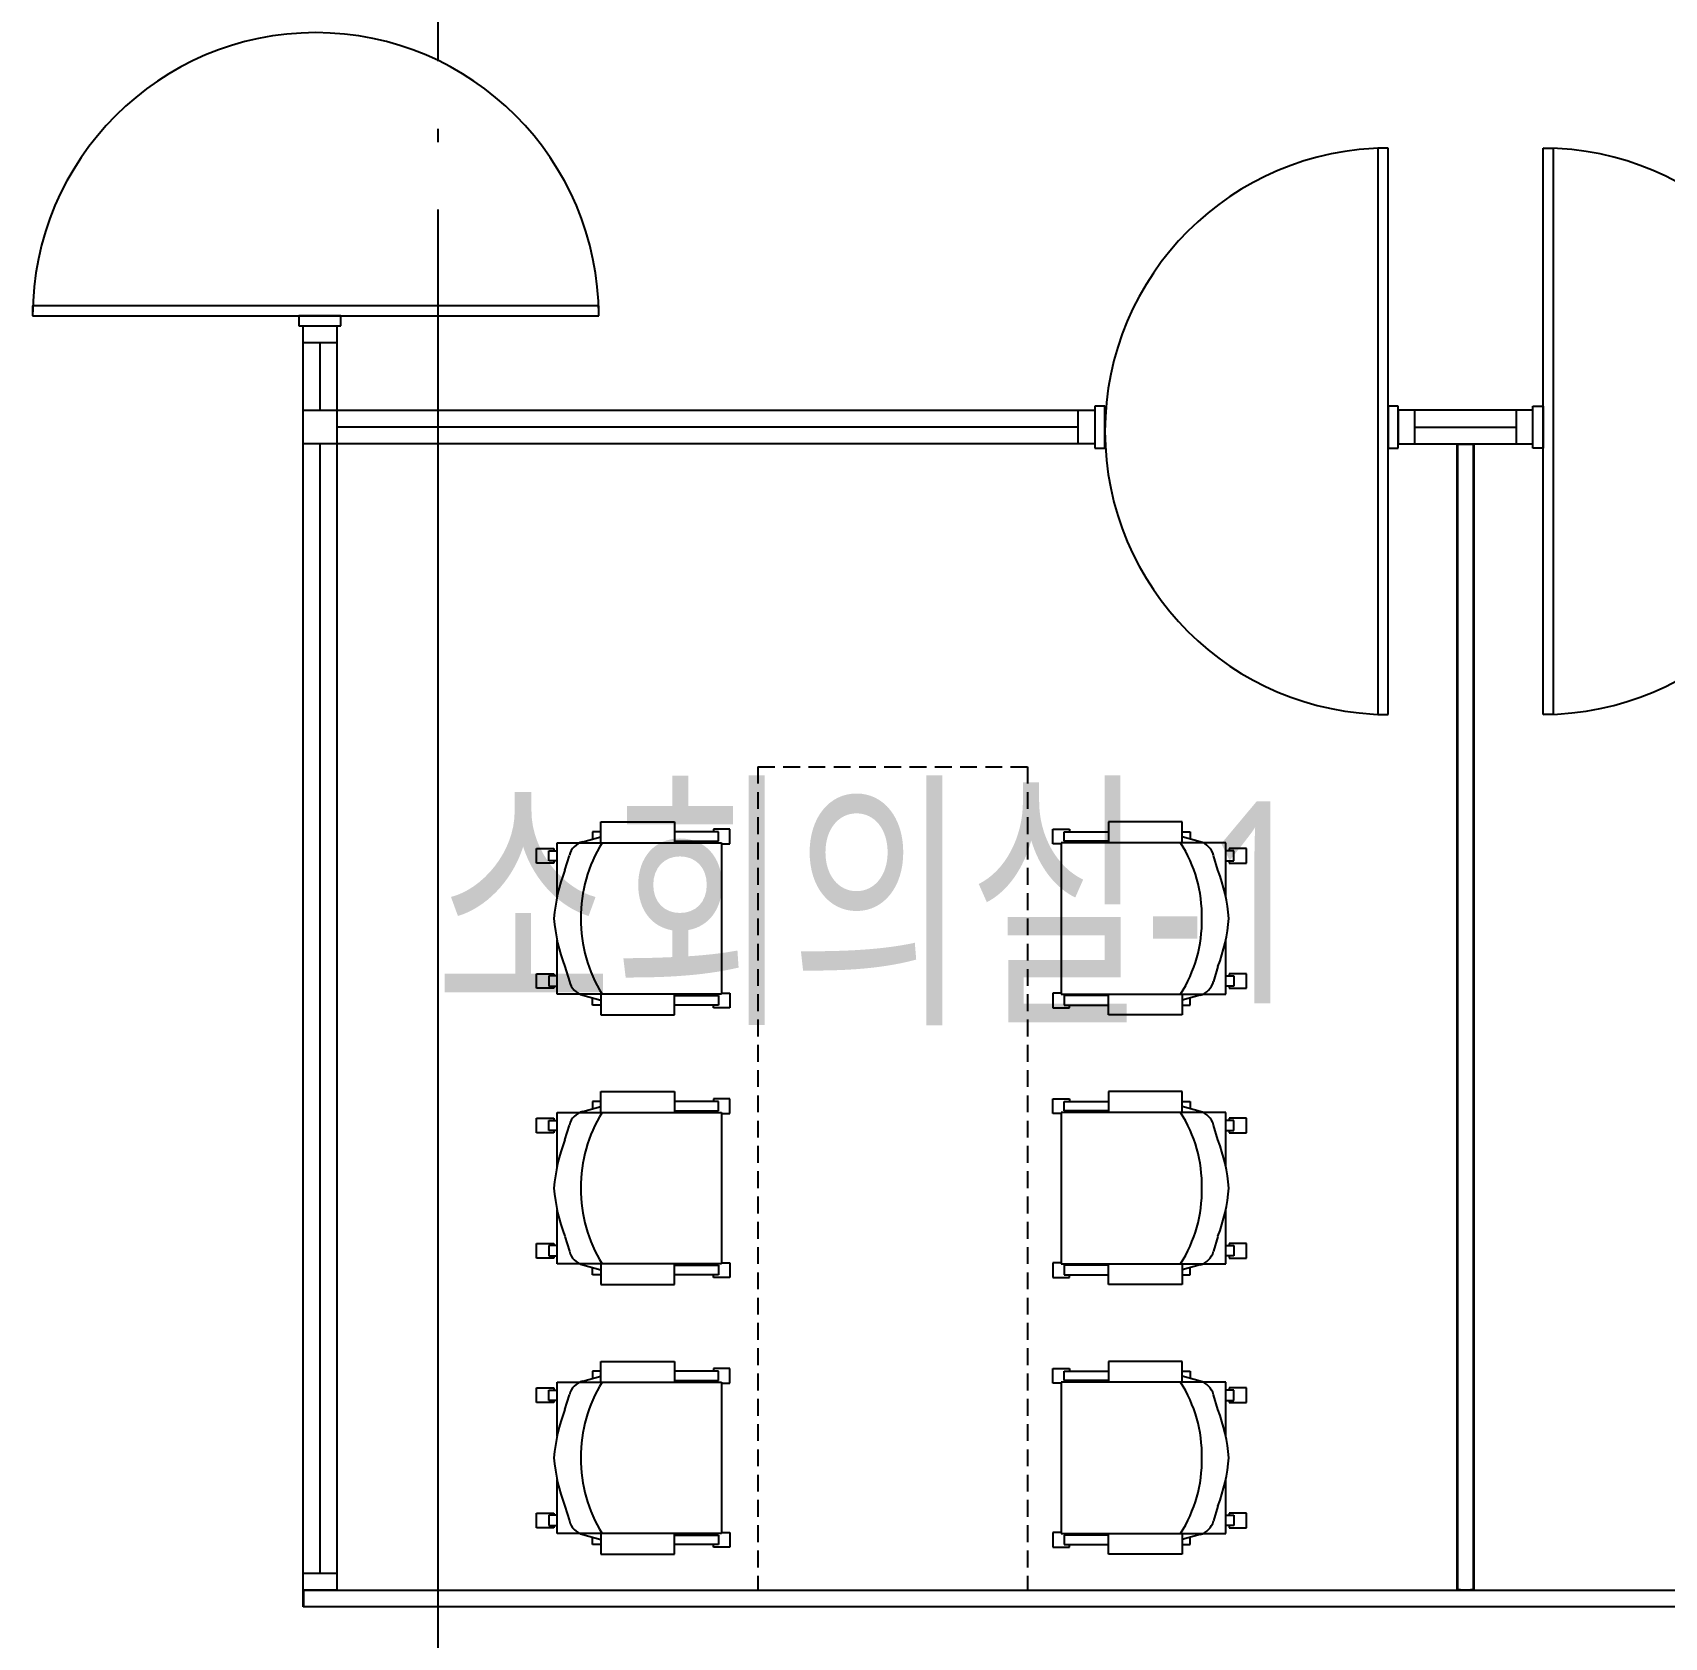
# Model space of a CAD drawing. Header units: millimetres. Extents: x -168200 to 672800, y -7409 to 118800.
# Drawn here: x 269498 to 274340, y 45785 to 50545 of the extents above; entities that cross this region are included whole.
import ezdxf
from ezdxf.enums import TextEntityAlignment as Align

# ---------------------------------------------------------------- set-up
doc = ezdxf.new("R2010")
doc.units = ezdxf.units.MM
doc.header["$LTSCALE"] = 200
doc.linetypes.add('CEN-GAUN', pattern=[32.2, 30, -1, 0.2, -1])
doc.linetypes.add('HIDDEN', pattern=[0.375, 0.25, -0.125])
for name, color, linetype in [('1 BA', 9, 'Continuous'), ('1 CEN', 15, 'CEN-GAUN'), ('1 FUR', 8, 'HIDDEN'), ('1 RM', 8, 'Continuous')]:
    doc.layers.add(name, color=color, linetype=linetype)
doc.styles.add('스타일1', font='malgun.ttf')

msp = doc.modelspace()

# ---------------------------------------------------------------- linework, layer by layer
at = {"layer": '1 BA'}
for p, q in [((273520, 50202.5), (273490, 50202.5)), ((273490, 50202.5), (273490, 48522.5)), ((273520, 48522.5), (273520, 50202.5)), ((273980, 48522.5), (273980, 50202.5)), ((273980, 50202.5), (274010, 50202.5)), ((274010, 50202.5), (274010, 48522.5)), ((271177.5, 49735), (269497.5, 49735)), ((269497.5, 49735), (269497.5, 49705)), ((271177.5, 49705), (271177.5, 49735)), ((269497.5, 49705), (271177.5, 49705)), ((270412.5, 49705), (270287.5, 49705)), ((270287.5, 49705), (270287.5, 49675)), ((270412.5, 49675), (270412.5, 49705)), ((270287.5, 49675), (270412.5, 49675)), ((270300, 49675), (270400, 49675)), ((270300, 45925), (270300, 49675)), ((270300, 49675), (270400, 49675)), ((270300, 49625), (270300, 49675)), ((270400, 49675), (270400, 45925)), ((270400, 49675), (270400, 49625)), ((270400, 49625), (270300, 49625)), ((270350, 49625), (270350, 49425)), ((270300, 49325), (270300, 49425)), ((270300, 49425), (272650, 49425)), ((270300, 49325), (270300, 49425)), ((270300, 49425), (270400, 49425)), ((270400, 49425), (270400, 49325)), ((272600, 49325), (272600, 49425)), ((272600, 49425), (272650, 49425)), ((272680, 49437.5), (272650, 49437.5)), ((272650, 49437.5), (272650, 49312.5)), ((272650, 49425), (272650, 49325)), ((272650, 49425), (272650, 49325)), ((272680, 49312.5), (272680, 49437.5)), ((273550, 49437.5), (273520, 49437.5)), ((273520, 49437.5), (273520, 49312.5)), ((273550, 49312.5), (273550, 49437.5)), ((273550, 49425), (273550, 49325)), ((273950, 49425), (273550, 49425)), ((273550, 49425), (273550, 49325)), ((273600, 49425), (273550, 49425)), ((273600, 49325), (273600, 49425)), ((273900, 49425), (273900, 49325)), ((273950, 49425), (273900, 49425)), ((273950, 49437.5), (273980, 49437.5)), ((273950, 49312.5), (273950, 49437.5)), ((273950, 49325), (273950, 49425)), ((273950, 49325), (273950, 49425)), ((273980, 49437.5), (273980, 49312.5)), ((272600, 49375), (270400, 49375)), ((273600, 49375), (273900, 49375)), ((272650, 49325), (270300, 49325)), ((270400, 49325), (270300, 49325)), ((270350, 49325), (270350, 45975)), ((272650, 49325), (272600, 49325)), ((272650, 49312.5), (272680, 49312.5)), ((273520, 49312.5), (273550, 49312.5)), ((273550, 49325), (273950, 49325)), ((273550, 49325), (273600, 49325)), ((273725, 45925), (273725, 49325)), ((273725, 49325), (273775, 49325)), ((273775, 49325), (273775, 45925)), ((273900, 49325), (273950, 49325)), ((273980, 49312.5), (273950, 49312.5)), ((273490, 48522.5), (273520, 48522.5)), ((274010, 48522.5), (273980, 48522.5)), ((270300, 45975), (270400, 45975)), ((270300, 45925), (270300, 45975)), ((270400, 45975), (270400, 45925)), ((270300, 45875), (270300, 45925)), ((270300, 45925), (281284.4, 45925)), ((270300, 45925), (277150, 45925)), ((270400, 45925), (270300, 45925)), ((270400, 45925), (270300, 45925)), ((273775, 45925), (273725, 45925)), ((281284.4, 45875), (270300, 45875))]:
    msp.add_line(p, q, dxfattribs=at)
at = {"layer": '1 BA', "ltscale": 253}
for p, q in [((273773.4, 49323.4), (273726.6, 49323.4)), ((273726.6, 49323.4), (273726.6, 45926.6)), ((273773.4, 45926.6), (273773.4, 49323.4)), ((281282.8, 45923.4), (270301.6, 45923.4)), ((270301.6, 45923.4), (270301.6, 45876.6)), ((273726.6, 45926.6), (273735, 45926.6)), ((273735, 45926.6), (273735, 45925)), ((273765, 45925), (273765, 45926.6)), ((273765, 45926.6), (273773.4, 45926.6)), ((270301.6, 45876.6), (281282.8, 45876.6))]:
    msp.add_line(p, q, dxfattribs=at)
at = {"layer": '1 BA'}
for centre, start, end in [((270338.3, 49704.2), 90.0548, 179.9452), ((270336.7, 49704.2), 0.0548, 89.9452), ((273520.8, 49361.7), 90.0548, 179.9452), ((273979.2, 49361.7), 0.0548, 89.9452), ((273520.8, 49363.3), 180.0548, 269.9452), ((273979.2, 49363.3), 270.0548, 359.9452)]:
    msp.add_arc(centre, 840.8, start, end, dxfattribs=at)
at = {"layer": '1 CEN'}
msp.add_line((270700, 95100), (270700, 32900), dxfattribs=at)
at = {"layer": '1 FUR'}
for p, q in [((271650, 48367.4), (271650, 45925)), ((271650, 48367.4), (272450, 48367.4)), ((272450, 48367.4), (272450, 45925)), ((271650, 45925), (272450, 45925))]:
    msp.add_line(p, q, dxfattribs=at)
at = {"layer": '1 FUR', "linetype": 'Continuous'}
for p, q in [((271183.6, 48141.9), (271183.6, 48203.6)), ((271183.6, 48203.6), (271402.1, 48203.6)), ((271402.1, 48203.6), (271402.1, 48141.9)), ((272908.7, 48203.6), (272690.2, 48203.6)), ((272690.2, 48203.6), (272690.2, 48141.9)), ((272908.7, 48141.9), (272908.7, 48203.6)), ((271053.8, 48141.9), (271542.3, 48141.9)), ((271053.8, 47981.8), (271053.8, 48141.9)), ((271129.9, 48145), (271183.6, 48159.6)), ((271183.6, 48174.4), (271159.4, 48174.4)), ((271159.4, 48174.4), (271159.4, 48152.7)), ((271183.6, 48141.9), (271402.1, 48141.9)), ((271533.2, 48174.4), (271402.1, 48174.4)), ((271402.1, 48146.4), (271533.2, 48146.4)), ((271566.6, 48182.5), (271517.9, 48182.5)), ((271517.9, 48182.5), (271517.9, 48174.4)), ((271517.9, 48146.4), (271517.9, 48141.9)), ((271533.2, 48146.4), (271533.2, 48174.4)), ((271542.3, 48141.9), (271542.3, 47692.9)), ((271542.3, 48139.2), (271566.6, 48139.2)), ((271566.6, 48139.2), (271566.6, 48182.5)), ((272525.6, 48139.2), (272525.6, 48182.5)), ((272525.6, 48182.5), (272574.4, 48182.5)), ((272550, 48139.2), (272525.6, 48139.2)), ((273038.5, 48141.9), (272550, 48141.9)), ((272550, 48141.9), (272550, 47692.9)), ((272559, 48146.4), (272559, 48174.4)), ((272559, 48174.4), (272690.2, 48174.4)), ((272690.2, 48146.4), (272559, 48146.4)), ((272574.4, 48182.5), (272574.4, 48174.4)), ((272574.4, 48146.4), (272574.4, 48141.9)), ((272908.7, 48141.9), (272690.2, 48141.9)), ((272908.7, 48174.4), (272932.8, 48174.4)), ((272962.3, 48145), (272908.7, 48159.6)), ((272932.8, 48174.4), (272932.8, 48152.7)), ((273038.5, 47981.8), (273038.5, 48141.9)), ((270992.4, 48081.3), (270992.4, 48124.7)), ((270992.4, 48124.7), (271043.9, 48124.7)), ((271029.9, 48087.9), (271029.9, 48118.2)), ((271029.9, 48118.2), (271053.8, 48118.2)), ((271053.8, 48087.9), (271029.9, 48087.9)), ((271043.9, 48124.7), (271043.9, 48118.2)), ((271043.9, 48087.9), (271043.9, 48081.3)), ((271076.9, 48060.4), (271090.4, 48104.6)), ((273015.3, 48060.4), (273001.8, 48104.6)), ((273062.3, 48118.2), (273038.5, 48118.2)), ((273038.5, 48087.9), (273062.3, 48087.9)), ((273099.9, 48124.7), (273048.4, 48124.7)), ((273048.4, 48124.7), (273048.4, 48118.2)), ((273048.4, 48087.9), (273048.4, 48081.3)), ((273062.3, 48087.9), (273062.3, 48118.2)), ((273099.9, 48081.3), (273099.9, 48124.7)), ((271043.9, 48081.3), (270992.4, 48081.3)), ((273048.4, 48081.3), (273099.9, 48081.3)), ((271053.8, 47692.9), (271053.8, 47853)), ((273038.5, 47692.9), (273038.5, 47853)), ((270992.4, 47710.1), (270992.4, 47753.4)), ((270992.4, 47753.4), (271043.9, 47753.4)), ((271043.9, 47753.4), (271043.9, 47746.9)), ((271076.9, 47774.4), (271090.4, 47730.1)), ((273015.3, 47774.4), (273001.8, 47730.1)), ((273099.9, 47753.4), (273048.4, 47753.4)), ((273048.4, 47753.4), (273048.4, 47746.9)), ((273099.9, 47710.1), (273099.9, 47753.4)), ((271043.9, 47710.1), (270992.4, 47710.1)), ((271053.8, 47746.9), (271029.9, 47746.9)), ((271029.9, 47746.9), (271029.9, 47716.6)), ((271029.9, 47716.6), (271053.8, 47716.6)), ((271043.9, 47716.6), (271043.9, 47710.1)), ((273038.5, 47746.9), (273062.3, 47746.9)), ((273062.3, 47716.6), (273038.5, 47716.6)), ((273048.4, 47716.6), (273048.4, 47710.1)), ((273048.4, 47710.1), (273099.9, 47710.1)), ((273062.3, 47746.9), (273062.3, 47716.6)), ((271542.3, 47692.9), (271053.8, 47692.9)), ((271129.9, 47689.7), (271183.6, 47675.1)), ((271159.4, 47660.4), (271159.4, 47682.1)), ((271183.6, 47660.4), (271159.4, 47660.4)), ((271183.6, 47692.9), (271183.6, 47631.2)), ((271402.1, 47692.9), (271183.6, 47692.9)), ((271402.1, 47631.2), (271402.1, 47692.9)), ((271402.1, 47688.4), (271533.2, 47688.4)), ((271533.2, 47660.4), (271402.1, 47660.4)), ((271517.9, 47688.4), (271517.9, 47692.9)), ((271517.9, 47652.3), (271517.9, 47660.4)), ((271566.6, 47652.3), (271517.9, 47652.3)), ((271533.2, 47688.4), (271533.2, 47660.4)), ((271542.3, 47695.6), (271566.6, 47695.6)), ((271566.6, 47695.6), (271566.6, 47652.3)), ((272550, 47695.6), (272525.6, 47695.6)), ((272525.6, 47695.6), (272525.6, 47652.3)), ((272525.6, 47652.3), (272574.4, 47652.3)), ((272550, 47692.9), (273038.5, 47692.9)), ((272690.2, 47688.4), (272559, 47688.4)), ((272559, 47688.4), (272559, 47660.4)), ((272559, 47660.4), (272690.2, 47660.4)), ((272574.4, 47688.4), (272574.4, 47692.9)), ((272574.4, 47652.3), (272574.4, 47660.4)), ((272690.2, 47631.2), (272690.2, 47692.9)), ((272690.2, 47692.9), (272908.7, 47692.9)), ((272908.7, 47692.9), (272908.7, 47631.2)), ((272962.3, 47689.7), (272908.7, 47675.1)), ((272908.7, 47660.4), (272932.8, 47660.4)), ((272932.8, 47660.4), (272932.8, 47682.1)), ((271183.6, 47631.2), (271402.1, 47631.2)), ((272908.7, 47631.2), (272690.2, 47631.2)), ((271183.6, 47374.4), (271159.4, 47374.4)), ((271159.4, 47374.4), (271159.4, 47352.7)), ((271183.6, 47341.9), (271183.6, 47403.6)), ((271183.6, 47403.6), (271402.1, 47403.6)), ((271402.1, 47403.6), (271402.1, 47341.9)), ((271533.2, 47374.4), (271402.1, 47374.4)), ((271566.6, 47382.5), (271517.9, 47382.5)), ((271517.9, 47382.5), (271517.9, 47374.4)), ((271533.2, 47346.4), (271533.2, 47374.4)), ((271566.6, 47339.2), (271566.6, 47382.5)), ((272525.6, 47339.2), (272525.6, 47382.5)), ((272525.6, 47382.5), (272574.4, 47382.5)), ((272559, 47346.4), (272559, 47374.4)), ((272559, 47374.4), (272690.2, 47374.4)), ((272574.4, 47382.5), (272574.4, 47374.4)), ((272908.7, 47403.6), (272690.2, 47403.6)), ((272690.2, 47403.6), (272690.2, 47341.9)), ((272908.7, 47341.9), (272908.7, 47403.6)), ((272908.7, 47374.4), (272932.8, 47374.4)), ((272932.8, 47374.4), (272932.8, 47352.7)), ((270992.4, 47281.3), (270992.4, 47324.7)), ((270992.4, 47324.7), (271043.9, 47324.7)), ((271029.9, 47287.9), (271029.9, 47318.2)), ((271029.9, 47318.2), (271053.8, 47318.2)), ((271043.9, 47324.7), (271043.9, 47318.2)), ((271053.8, 47341.9), (271542.3, 47341.9)), ((271053.8, 47181.8), (271053.8, 47341.9)), ((271129.9, 47345), (271183.6, 47359.6)), ((271183.6, 47341.9), (271402.1, 47341.9)), ((271402.1, 47346.4), (271533.2, 47346.4)), ((271517.9, 47346.4), (271517.9, 47341.9)), ((271542.3, 47341.9), (271542.3, 46892.9)), ((271542.3, 47339.2), (271566.6, 47339.2)), ((272550, 47339.2), (272525.6, 47339.2)), ((273038.5, 47341.9), (272550, 47341.9)), ((272550, 47341.9), (272550, 46892.9)), ((272690.2, 47346.4), (272559, 47346.4)), ((272574.4, 47346.4), (272574.4, 47341.9)), ((272908.7, 47341.9), (272690.2, 47341.9)), ((272962.3, 47345), (272908.7, 47359.6)), ((273038.5, 47181.8), (273038.5, 47341.9)), ((273062.3, 47318.2), (273038.5, 47318.2)), ((273099.9, 47324.7), (273048.4, 47324.7)), ((273048.4, 47324.7), (273048.4, 47318.2)), ((273062.3, 47287.9), (273062.3, 47318.2)), ((273099.9, 47281.3), (273099.9, 47324.7)), ((271043.9, 47281.3), (270992.4, 47281.3)), ((271053.8, 47287.9), (271029.9, 47287.9)), ((271043.9, 47287.9), (271043.9, 47281.3)), ((271076.9, 47260.4), (271090.4, 47304.6)), ((273015.3, 47260.4), (273001.8, 47304.6)), ((273038.5, 47287.9), (273062.3, 47287.9)), ((273048.4, 47287.9), (273048.4, 47281.3)), ((273048.4, 47281.3), (273099.9, 47281.3)), ((271053.8, 46892.9), (271053.8, 47053)), ((273038.5, 46892.9), (273038.5, 47053)), ((271076.9, 46974.4), (271090.4, 46930.1)), ((273015.3, 46974.4), (273001.8, 46930.1)), ((270992.4, 46910.1), (270992.4, 46953.4)), ((270992.4, 46953.4), (271043.9, 46953.4)), ((271053.8, 46946.9), (271029.9, 46946.9)), ((271029.9, 46946.9), (271029.9, 46916.6)), ((271043.9, 46953.4), (271043.9, 46946.9)), ((273038.5, 46946.9), (273062.3, 46946.9)), ((273099.9, 46953.4), (273048.4, 46953.4)), ((273048.4, 46953.4), (273048.4, 46946.9)), ((273062.3, 46946.9), (273062.3, 46916.6)), ((273099.9, 46910.1), (273099.9, 46953.4)), ((271043.9, 46910.1), (270992.4, 46910.1)), ((271029.9, 46916.6), (271053.8, 46916.6)), ((271043.9, 46916.6), (271043.9, 46910.1)), ((271542.3, 46892.9), (271053.8, 46892.9)), ((271129.9, 46889.7), (271183.6, 46875.1)), ((271159.4, 46860.4), (271159.4, 46882.1)), ((271183.6, 46892.9), (271183.6, 46831.2)), ((271402.1, 46892.9), (271183.6, 46892.9)), ((271402.1, 46831.2), (271402.1, 46892.9)), ((271402.1, 46888.4), (271533.2, 46888.4)), ((271517.9, 46888.4), (271517.9, 46892.9)), ((271533.2, 46888.4), (271533.2, 46860.4)), ((271542.3, 46895.6), (271566.6, 46895.6)), ((271566.6, 46895.6), (271566.6, 46852.3)), ((272550, 46895.6), (272525.6, 46895.6)), ((272525.6, 46895.6), (272525.6, 46852.3)), ((272550, 46892.9), (273038.5, 46892.9)), ((272690.2, 46888.4), (272559, 46888.4)), ((272559, 46888.4), (272559, 46860.4)), ((272574.4, 46888.4), (272574.4, 46892.9)), ((272690.2, 46831.2), (272690.2, 46892.9)), ((272690.2, 46892.9), (272908.7, 46892.9)), ((272908.7, 46892.9), (272908.7, 46831.2)), ((272962.3, 46889.7), (272908.7, 46875.1)), ((272932.8, 46860.4), (272932.8, 46882.1)), ((273062.3, 46916.6), (273038.5, 46916.6)), ((273048.4, 46916.6), (273048.4, 46910.1)), ((273048.4, 46910.1), (273099.9, 46910.1)), ((271183.6, 46860.4), (271159.4, 46860.4)), ((271183.6, 46831.2), (271402.1, 46831.2)), ((271533.2, 46860.4), (271402.1, 46860.4)), ((271517.9, 46852.3), (271517.9, 46860.4)), ((271566.6, 46852.3), (271517.9, 46852.3)), ((272525.6, 46852.3), (272574.4, 46852.3)), ((272559, 46860.4), (272690.2, 46860.4)), ((272574.4, 46852.3), (272574.4, 46860.4)), ((272908.7, 46831.2), (272690.2, 46831.2)), ((272908.7, 46860.4), (272932.8, 46860.4)), ((271183.6, 46541.9), (271183.6, 46603.6)), ((271183.6, 46603.6), (271402.1, 46603.6)), ((271402.1, 46603.6), (271402.1, 46541.9)), ((272908.7, 46603.6), (272690.2, 46603.6)), ((272690.2, 46603.6), (272690.2, 46541.9)), ((272908.7, 46541.9), (272908.7, 46603.6)), ((271053.8, 46541.9), (271542.3, 46541.9)), ((271053.8, 46381.8), (271053.8, 46541.9)), ((271129.9, 46545), (271183.6, 46559.6)), ((271183.6, 46574.4), (271159.4, 46574.4)), ((271159.4, 46574.4), (271159.4, 46552.7)), ((271183.6, 46541.9), (271402.1, 46541.9)), ((271533.2, 46574.4), (271402.1, 46574.4)), ((271402.1, 46546.4), (271533.2, 46546.4)), ((271566.6, 46582.5), (271517.9, 46582.5)), ((271517.9, 46582.5), (271517.9, 46574.4)), ((271517.9, 46546.4), (271517.9, 46541.9)), ((271533.2, 46546.4), (271533.2, 46574.4)), ((271542.3, 46541.9), (271542.3, 46092.9)), ((271542.3, 46539.2), (271566.6, 46539.2)), ((271566.6, 46539.2), (271566.6, 46582.5)), ((272525.6, 46539.2), (272525.6, 46582.5)), ((272525.6, 46582.5), (272574.4, 46582.5)), ((272550, 46539.2), (272525.6, 46539.2)), ((273038.5, 46541.9), (272550, 46541.9)), ((272550, 46541.9), (272550, 46092.9)), ((272559, 46546.4), (272559, 46574.4)), ((272559, 46574.4), (272690.2, 46574.4)), ((272690.2, 46546.4), (272559, 46546.4)), ((272574.4, 46582.5), (272574.4, 46574.4)), ((272574.4, 46546.4), (272574.4, 46541.9)), ((272908.7, 46541.9), (272690.2, 46541.9)), ((272908.7, 46574.4), (272932.8, 46574.4)), ((272962.3, 46545), (272908.7, 46559.6)), ((272932.8, 46574.4), (272932.8, 46552.7)), ((273038.5, 46381.8), (273038.5, 46541.9)), ((270992.4, 46481.3), (270992.4, 46524.7)), ((270992.4, 46524.7), (271043.9, 46524.7)), ((271029.9, 46487.9), (271029.9, 46518.2)), ((271029.9, 46518.2), (271053.8, 46518.2)), ((271043.9, 46524.7), (271043.9, 46518.2)), ((271076.9, 46460.4), (271090.4, 46504.6)), ((273015.3, 46460.4), (273001.8, 46504.6)), ((273062.3, 46518.2), (273038.5, 46518.2)), ((273099.9, 46524.7), (273048.4, 46524.7)), ((273048.4, 46524.7), (273048.4, 46518.2)), ((273062.3, 46487.9), (273062.3, 46518.2)), ((273099.9, 46481.3), (273099.9, 46524.7)), ((271043.9, 46481.3), (270992.4, 46481.3)), ((271053.8, 46487.9), (271029.9, 46487.9)), ((271043.9, 46487.9), (271043.9, 46481.3)), ((273038.5, 46487.9), (273062.3, 46487.9)), ((273048.4, 46487.9), (273048.4, 46481.3)), ((273048.4, 46481.3), (273099.9, 46481.3)), ((271053.8, 46092.9), (271053.8, 46253)), ((273038.5, 46092.9), (273038.5, 46253)), ((270992.4, 46110.1), (270992.4, 46153.4)), ((270992.4, 46153.4), (271043.9, 46153.4)), ((271043.9, 46153.4), (271043.9, 46146.9)), ((271076.9, 46174.4), (271090.4, 46130.1)), ((273015.3, 46174.4), (273001.8, 46130.1)), ((273099.9, 46153.4), (273048.4, 46153.4)), ((273048.4, 46153.4), (273048.4, 46146.9)), ((273099.9, 46110.1), (273099.9, 46153.4)), ((271043.9, 46110.1), (270992.4, 46110.1)), ((271053.8, 46146.9), (271029.9, 46146.9)), ((271029.9, 46146.9), (271029.9, 46116.6)), ((271029.9, 46116.6), (271053.8, 46116.6)), ((271043.9, 46116.6), (271043.9, 46110.1)), ((273038.5, 46146.9), (273062.3, 46146.9)), ((273062.3, 46116.6), (273038.5, 46116.6)), ((273048.4, 46116.6), (273048.4, 46110.1)), ((273048.4, 46110.1), (273099.9, 46110.1)), ((273062.3, 46146.9), (273062.3, 46116.6)), ((271542.3, 46092.9), (271053.8, 46092.9)), ((271129.9, 46089.7), (271183.6, 46075.1)), ((271159.4, 46060.4), (271159.4, 46082.1)), ((271183.6, 46060.4), (271159.4, 46060.4)), ((271183.6, 46092.9), (271183.6, 46031.2)), ((271402.1, 46092.9), (271183.6, 46092.9)), ((271402.1, 46031.2), (271402.1, 46092.9)), ((271402.1, 46088.4), (271533.2, 46088.4)), ((271533.2, 46060.4), (271402.1, 46060.4)), ((271517.9, 46088.4), (271517.9, 46092.9)), ((271517.9, 46052.3), (271517.9, 46060.4)), ((271533.2, 46088.4), (271533.2, 46060.4)), ((271542.3, 46095.6), (271566.6, 46095.6)), ((271566.6, 46095.6), (271566.6, 46052.3)), ((272550, 46095.6), (272525.6, 46095.6)), ((272525.6, 46095.6), (272525.6, 46052.3)), ((272550, 46092.9), (273038.5, 46092.9)), ((272690.2, 46088.4), (272559, 46088.4)), ((272559, 46088.4), (272559, 46060.4)), ((272559, 46060.4), (272690.2, 46060.4)), ((272574.4, 46088.4), (272574.4, 46092.9)), ((272574.4, 46052.3), (272574.4, 46060.4)), ((272690.2, 46031.2), (272690.2, 46092.9)), ((272690.2, 46092.9), (272908.7, 46092.9)), ((272908.7, 46092.9), (272908.7, 46031.2)), ((272962.3, 46089.7), (272908.7, 46075.1)), ((272908.7, 46060.4), (272932.8, 46060.4)), ((272932.8, 46060.4), (272932.8, 46082.1)), ((271183.6, 46031.2), (271402.1, 46031.2)), ((271566.6, 46052.3), (271517.9, 46052.3)), ((272525.6, 46052.3), (272574.4, 46052.3)), ((272908.7, 46031.2), (272690.2, 46031.2))]:
    msp.add_line(p, q, dxfattribs=at)
for centre, radius, start, end in [((271144.2, 48091.6), 55.3, 104.9581, 166.3368), ((271533.4, 47923.8), 408.7, 147.7529, 180.8981), ((272558.9, 47923.8), 408.7, 359.1019, 32.2471), ((272948.1, 48091.6), 55.3, 13.6632, 75.0419), ((271556.8, 47876.4), 513.9, 159.0272, 175.4254), ((272535.4, 47876.4), 513.9, 4.5746, 20.9728), ((271556.8, 47958.4), 513.9, 184.5746, 200.9728), ((271533.4, 47911), 408.7, 179.1019, 212.2471), ((272558.9, 47911), 408.7, 327.7529, 0.8981), ((272535.4, 47958.4), 513.9, 339.0272, 355.4254), ((271144.2, 47743.2), 55.3, 193.6632, 255.0419), ((272948.1, 47743.2), 55.3, 284.9581, 346.3368), ((271144.2, 47291.6), 55.3, 104.9581, 166.3368), ((271533.4, 47123.8), 408.7, 147.7529, 180.8981), ((272558.9, 47123.8), 408.7, 359.1019, 32.2471), ((272948.1, 47291.6), 55.3, 13.6632, 75.0419), ((271556.8, 47076.4), 513.9, 159.0272, 175.4254), ((272535.4, 47076.4), 513.9, 4.5746, 20.9728), ((271556.8, 47158.4), 513.9, 184.5746, 200.9728), ((271533.4, 47111), 408.7, 179.1019, 212.2471), ((272558.9, 47111), 408.7, 327.7529, 0.8981), ((272535.4, 47158.4), 513.9, 339.0272, 355.4254), ((271144.2, 46943.2), 55.3, 193.6632, 255.0419), ((272948.1, 46943.2), 55.3, 284.9581, 346.3368), ((271144.2, 46491.6), 55.3, 104.9581, 166.3368), ((271533.4, 46323.8), 408.7, 147.7529, 180.8981), ((272558.9, 46323.8), 408.7, 359.1019, 32.2471), ((272948.1, 46491.6), 55.3, 13.6632, 75.0419), ((271556.8, 46276.4), 513.9, 159.0272, 175.4254), ((272535.4, 46276.4), 513.9, 4.5746, 20.9728), ((271556.8, 46358.4), 513.9, 184.5746, 200.9728), ((271533.4, 46311), 408.7, 179.1019, 212.2471), ((272558.9, 46311), 408.7, 327.7529, 0.8981), ((272535.4, 46358.4), 513.9, 339.0272, 355.4254), ((271144.2, 46143.2), 55.3, 193.6632, 255.0419), ((272948.1, 46143.2), 55.3, 284.9581, 346.3368)]:
    msp.add_arc(centre, radius, start, end, dxfattribs=at)

# ---------------------------------------------------------------- texts
at = {"layer": '1 RM', "style": '스타일1', "width": 0.7}
msp.add_text('소회의실-1', height=600, dxfattribs=at).set_placement((271990.7, 47971.3), align=Align.MIDDLE)

doc.saveas('drawing.dxf')
